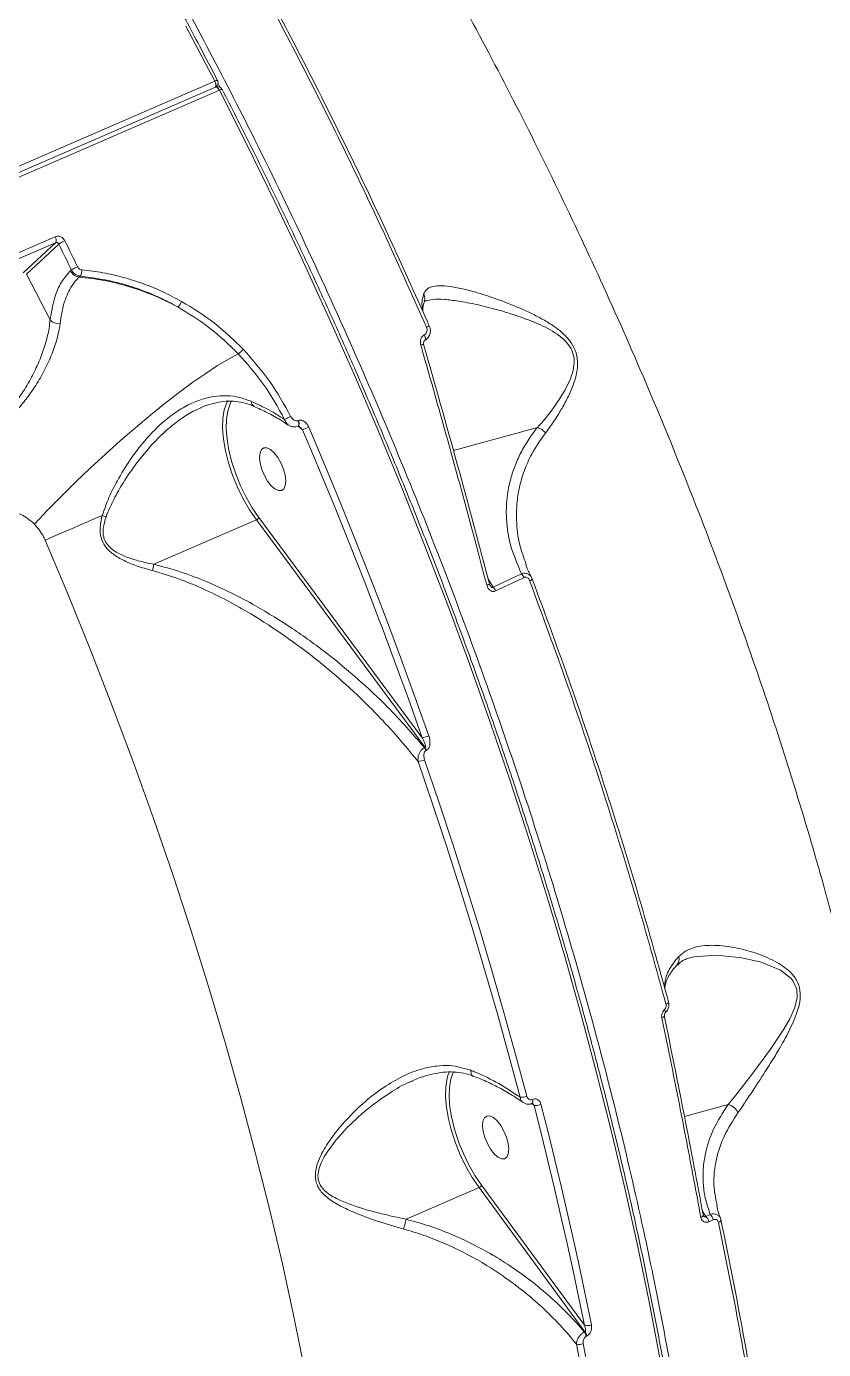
# Model space of a CAD drawing. Header units: millimetres. Extents: x -6104 to 7803, y -6013 to 4803.
# Drawn here: x 1781.9 to 1936.7, y 2209 to 2465.9 of the extents above; entities that cross this region are included whole.
import ezdxf

# ---------------------------------------------------------------- set-up
doc = ezdxf.new("R2010")
doc.units = ezdxf.units.MM
doc.layers.add('DIKOM_ОБЪЕКТ', color=7, linetype='Continuous')

msp = doc.modelspace()

# ---------------------------------------------------------------- linework, layer by layer
at = {"layer": 'DIKOM_ОБЪЕКТ', "color": 7, "linetype": 'Continuous', "lineweight": 15}
for p, q in [((1818.456, 2455.267), (1419.008, 2282.275)), ((1419.184, 2281.118), (1818.632, 2454.11)), ((1419.918, 2280.51), (1819.366, 2453.502)), ((1818.801, 2454.22), (1818.718, 2454.143)), ((1819.107, 2454.841), (1819.52, 2454.043)), ((1787.461, 2425.069), (1761.051, 2413.631)), ((1761.154, 2412.47), (1787.564, 2423.907)), ((1787.564, 2423.907), (1781.267, 2418.064)), ((1781.906, 2417.802), (1788.185, 2423.629)), ((1786.492, 2408.909), (1781.906, 2417.802)), ((1790.648, 2418.609), (1790.447, 2418.422)), ((1792.162, 2417.243), (1792.347, 2417.415)), ((1815.667, 2391.758), (1815.862, 2391.84)), ((1821.49, 2392.652), (1821.751, 2393.136)), ((1826.039, 2392.178), (1826.067, 2392.165)), ((1834.701, 2389.38), (1834.624, 2389.347)), ((1834.696, 2388.293), (1834.618, 2388.259)), ((1834.652, 2388.274), (1835.486, 2387.586)), ((1835.486, 2387.586), (1838.022, 2381.609)), ((1881.123, 2388.017), (1864.816, 2383.568)), ((1806.652, 2361.468), (1826.552, 2370.086)), ((1826.552, 2370.086), (1859.302, 2325.907)), ((1858.747, 2327.796), (1827.048, 2370.558)), ((1878.948, 2361.477), (1878.908, 2361.597)), ((1872.517, 2357.022), (1871.513, 2358.712)), ((1878.041, 2359.631), (1872.517, 2357.022)), ((1859.302, 2325.907), (1859.202, 2325.863)), ((1859.497, 2325.295), (1859.597, 2325.339)), ((1856.476, 2260.976), (1857.009, 2261.176)), ((1864.054, 2262.988), (1863.824, 2262.399)), ((1880.025, 2256.78), (1880.48, 2256.402)), ((1880.08, 2256.789), (1880.053, 2256.777)), ((1880.194, 2257.563), (1880.167, 2257.551)), ((1918.165, 2256.572), (1909.696, 2254.262)), ((1855.631, 2234.297), (1869.794, 2240.43)), ((1869.794, 2240.43), (1890.342, 2212.437)), ((1890.252, 2213.706), (1870.292, 2240.899)), ((1913.842, 2234.852), (1913.145, 2236.024)), ((1914.698, 2235.237), (1913.842, 2234.852)), ((1916.022, 2236.861), (1915.953, 2237.325)), ((1914.418, 2233.815), (1915.272, 2234.199)), ((1916.77, 2234.177), (1916.676, 2234.41)), ((1890.342, 2212.437), (1890.256, 2212.4)), ((1890.621, 2211.568), (1890.706, 2211.605))]:
    msp.add_line(p, q, dxfattribs=at)
at = {"layer": 'DIKOM_ОБЪЕКТ', "color": 7, "linetype": 'Continuous', "lineweight": 15, "flags": 128}
for points in [[(1812.855, 2465.933), (1818.456, 2455.267)], [(1818.632, 2454.11), (1818.65, 2454.117), (1818.739, 2454.125), (1818.839, 2454.098), (1818.946, 2454.035), (1819.057, 2453.94), (1819.167, 2453.816), (1819.271, 2453.668), (1819.366, 2453.502)], [(1818.687, 2454.132), (1818.728, 2454.16), (1818.801, 2454.22)], [(1819.366, 2453.502), (1824.829, 2442.708), (1830.169, 2431.814), (1835.38, 2420.828), (1840.458, 2409.761), (1845.4, 2398.62), (1850.201, 2387.417), (1854.856, 2376.16), (1859.362, 2364.858), (1863.715, 2353.521), (1867.912, 2342.159), (1871.949, 2330.782), (1875.822, 2319.398), (1879.528, 2308.018), (1883.065, 2296.65), (1886.428, 2285.306), (1889.617, 2273.993), (1892.626, 2262.722), (1895.455, 2251.502), (1898.1, 2240.344), (1900.56, 2229.254), (1902.833, 2218.245), (1904.916, 2207.324)], [(1788.185, 2423.629), (1788.494, 2423.002), (1788.803, 2422.376), (1789.112, 2421.749), (1789.42, 2421.121), (1789.728, 2420.494), (1790.035, 2419.866), (1790.342, 2419.237), (1790.648, 2418.609)], [(1791.832, 2419.232), (1791.525, 2419.862), (1791.217, 2420.492), (1790.909, 2421.121), (1790.601, 2421.751), (1790.292, 2422.379), (1789.983, 2423.008), (1789.673, 2423.636), (1789.363, 2424.264)], [(1859.598, 2407.499), (1859.724, 2407.554), (1859.837, 2407.602), (1859.936, 2407.644), (1860.018, 2407.679), (1860.081, 2407.705), (1860.123, 2407.722), (1860.143, 2407.729), (1860.142, 2407.726)], [(1859.164, 2405.991), (1859.264, 2405.774), (1859.337, 2405.56), (1859.378, 2405.361), (1859.386, 2405.189), (1859.358, 2405.053), (1859.298, 2404.962), (1859.265, 2404.939)], [(1783.445, 2369.28), (1785.995, 2371.969), (1788.679, 2374.699), (1791.468, 2377.445), (1794.337, 2380.179), (1797.257, 2382.874), (1800.199, 2385.503), (1803.134, 2388.041), (1806.033, 2390.462), (1808.868, 2392.743), (1811.609, 2394.861), (1814.231, 2396.795), (1816.708, 2398.526), (1819.015, 2400.037), (1821.128, 2401.313), (1823.029, 2402.341)], [(1859.053, 2404.138), (1859.053, 2404.135), (1859.034, 2404.119)], [(1820.53, 2392.156), (1820.318, 2391.43), (1820.047, 2389.753), (1819.995, 2387.84), (1820.163, 2385.736), (1820.546, 2383.49), (1821.136, 2381.156), (1821.92, 2378.788), (1822.877, 2376.443), (1823.986, 2374.176), (1825.221, 2372.04), (1826.552, 2370.086)], [(1821.01, 2393.236), (1820.801, 2392.831), (1820.53, 2392.156)], [(1827.048, 2370.558), (1825.758, 2372.452), (1824.56, 2374.523), (1823.485, 2376.722), (1822.556, 2378.996), (1821.797, 2381.291), (1821.224, 2383.555), (1820.852, 2385.733), (1820.69, 2387.773), (1820.741, 2389.629), (1821.003, 2391.255), (1821.471, 2392.613), (1821.49, 2392.652)], [(1834.618, 2388.259), (1834.672, 2388.294), (1834.749, 2388.415), (1834.784, 2388.597), (1834.773, 2388.825), (1834.719, 2389.082), (1834.624, 2389.347)], [(1834.697, 2388.293), (1834.75, 2388.328), (1834.827, 2388.449), (1834.862, 2388.63), (1834.851, 2388.859), (1834.796, 2389.116), (1834.701, 2389.38)], [(1860.032, 2328.176), (1857.357, 2335.709), (1854.611, 2343.236), (1851.796, 2350.754), (1848.912, 2358.26), (1845.961, 2365.751), (1842.944, 2373.224), (1839.862, 2380.678), (1836.716, 2388.109)], [(1830.005, 2383.118), (1830.705, 2382.22), (1831.324, 2381.135), (1831.814, 2379.952), (1832.133, 2378.767), (1832.257, 2377.676), (1832.176, 2376.766), (1831.895, 2376.112), (1831.437, 2375.767), (1830.841, 2375.759), (1830.153, 2376.088), (1829.43, 2376.727), (1828.73, 2377.626), (1828.111, 2378.71), (1827.621, 2379.893), (1827.301, 2381.078), (1827.177, 2382.17), (1827.259, 2383.08), (1827.54, 2383.733), (1827.998, 2384.078), (1828.594, 2384.087), (1829.282, 2383.758), (1830.005, 2383.118)], [(1838.022, 2381.609), (1838.624, 2380.173), (1841.699, 2372.737), (1844.709, 2365.281), (1847.653, 2357.808), (1850.53, 2350.32), (1850.952, 2349.205)], [(1785.531, 2366.165), (1786.852, 2366.737), (1788.197, 2367.318), (1789.563, 2367.908), (1790.948, 2368.506), (1792.351, 2369.11), (1793.768, 2369.72), (1795.197, 2370.335), (1796.637, 2370.954)], [(1785.531, 2366.165), (1790.044, 2355.426), (1794.409, 2344.639), (1798.622, 2333.813), (1802.679, 2322.958), (1806.577, 2312.085), (1810.31, 2301.204), (1813.877, 2290.324), (1817.273, 2279.456), (1820.496, 2268.611), (1823.543, 2257.797), (1826.41, 2247.026), (1829.096, 2236.307), (1831.596, 2225.65), (1833.911, 2215.065), (1836.036, 2204.562)], [(1871.826, 2357.634), (1871.824, 2357.635), (1871.801, 2357.637)], [(1850.952, 2349.205), (1853.338, 2342.82), (1856.078, 2335.311), (1858.747, 2327.796)], [(1857.968, 2323.153), (1860.751, 2314.978), (1863.447, 2306.803), (1866.056, 2298.633), (1868.577, 2290.472), (1871.009, 2282.322), (1873.35, 2274.187), (1875.6, 2266.071), (1877.758, 2257.978)], [(1879.054, 2258.203), (1876.892, 2266.314), (1874.637, 2274.448), (1872.29, 2282.601), (1869.853, 2290.769), (1867.327, 2298.948), (1864.712, 2307.136), (1862.009, 2315.329), (1859.221, 2323.523)], [(1910.786, 2285.031), (1911.529, 2285.258), (1915.917, 2285.6), (1920.847, 2285.079), (1924.603, 2284.201), (1928.323, 2282.639), (1930.422, 2281.03), (1930.827, 2280.521), (1931.503, 2278.999), (1931.578, 2277.379), (1931.105, 2275.427), (1930.133, 2273.24), (1928.953, 2271.187), (1926.375, 2267.323), (1922.934, 2262.627), (1919.653, 2258.403), (1918.175, 2256.575), (1918.173, 2256.573), (1918.173, 2256.573)], [(1906.098, 2276.091), (1906.222, 2276.147), (1906.332, 2276.204), (1906.426, 2276.262), (1906.501, 2276.32), (1906.555, 2276.376), (1906.587, 2276.428), (1906.597, 2276.476), (1906.584, 2276.518)], [(1905.285, 2273.414), (1905.422, 2273.465), (1905.542, 2273.52), (1905.64, 2273.576), (1905.716, 2273.631), (1905.766, 2273.684), (1905.789, 2273.734), (1905.789, 2273.765)], [(1905.769, 2274.969), (1905.864, 2274.834), (1905.939, 2274.709), (1905.99, 2274.599), (1906.016, 2274.507), (1906.016, 2274.438), (1905.993, 2274.396)], [(1863.824, 2262.399), (1863.618, 2261.686), (1863.349, 2260.016), (1863.296, 2258.113), (1863.461, 2256.02), (1863.84, 2253.786), (1864.424, 2251.464), (1865.199, 2249.108), (1866.148, 2246.773), (1867.247, 2244.514), (1868.472, 2242.383), (1869.794, 2240.43)], [(1870.292, 2240.899), (1869.01, 2242.793), (1867.823, 2244.859), (1866.757, 2247.05), (1865.837, 2249.314), (1865.085, 2251.598), (1864.519, 2253.85), (1864.151, 2256.016), (1863.991, 2258.045), (1864.042, 2259.891), (1864.302, 2261.51), (1864.767, 2262.864), (1864.814, 2262.964)], [(1880.054, 2256.777), (1880.06, 2256.78), (1880.143, 2256.852), (1880.197, 2256.973), (1880.22, 2257.137), (1880.21, 2257.333), (1880.167, 2257.551)], [(1880.078, 2256.788), (1880.087, 2256.792), (1880.17, 2256.864), (1880.224, 2256.985), (1880.247, 2257.149), (1880.237, 2257.345), (1880.194, 2257.563)], [(1880.48, 2256.402), (1881.85, 2251.012), (1883.179, 2245.635), (1884.465, 2240.272), (1885.709, 2234.924), (1886.91, 2229.593), (1888.067, 2224.279), (1889.181, 2218.983), (1890.252, 2213.706)], [(1891.613, 2213.814), (1890.54, 2219.103), (1889.423, 2224.412), (1888.262, 2229.738), (1887.059, 2235.083), (1885.812, 2240.443), (1884.523, 2245.819), (1883.191, 2251.209), (1881.817, 2256.612)], [(1873.306, 2253.381), (1874.006, 2252.483), (1874.626, 2251.398), (1875.115, 2250.216), (1875.435, 2249.03), (1875.559, 2247.939), (1875.477, 2247.029), (1875.196, 2246.375), (1874.739, 2246.03), (1874.142, 2246.022), (1873.454, 2246.351), (1872.731, 2246.99), (1872.032, 2247.889), (1871.412, 2248.973), (1870.922, 2250.156), (1870.603, 2251.342), (1870.479, 2252.433), (1870.561, 2253.343), (1870.841, 2253.996), (1871.299, 2254.342), (1871.895, 2254.35), (1872.583, 2254.021), (1873.306, 2253.381)], [(1912.866, 2234.665), (1913.001, 2234.722), (1913.118, 2234.783), (1913.214, 2234.848), (1913.286, 2234.915), (1913.332, 2234.981), (1913.352, 2235.045), (1913.35, 2235.084)], [(1913.35, 2235.084), (1913.344, 2235.105), (1913.309, 2235.159)], [(1916.297, 2233.688), (1916.421, 2233.744), (1916.531, 2233.805), (1916.623, 2233.868), (1916.696, 2233.933), (1916.748, 2233.997), (1916.779, 2234.061), (1916.786, 2234.121), (1916.77, 2234.177)], [(1888.719, 2210.043), (1890.57, 2200.207), (1892.264, 2190.451), (1893.801, 2180.782), (1895.18, 2171.207), (1896.399, 2161.733), (1897.458, 2152.367), (1898.357, 2143.113), (1899.093, 2133.98)], [(1900.437, 2133.931), (1899.699, 2143.085), (1898.798, 2152.358), (1897.736, 2161.746), (1896.515, 2171.241), (1895.133, 2180.836), (1893.592, 2190.526), (1891.894, 2200.304), (1890.04, 2210.162)]]:
    msp.add_lwpolyline(points, dxfattribs=at)
at = {"layer": 'DIKOM_ОБЪЕКТ', "color": 7, "linetype": 'Continuous', "lineweight": 15}
for centre, radius, start, end in [((1818.944, 2454.534), 0.881, 85.75621, 123.68233), ((1817.426, 2454.55), 1.255, 338.73199, 34.85799), ((1819.029, 2453.193), 1, 27.21535, 113.41644), ((1818.121, 2454.953), 1, 312.86037, 13.77936), ((1818.121, 2454.953), 1, 13.77936, 27.33721), ((1819.863, 2452.751), 0.9, 86.455, 123.48324), ((1786.496, 2424.398), 1.175, 335.30263, 34.80939), ((1791.95, 2418.055), 6.727, 112.62116, 124.04186), ((1792.384, 2419.403), 2.171, 206.85904, 264.11648), ((1794.769, 2412.216), 7.606, 112.71381, 122.8085), ((1790.858, 2418.468), 1.823, 324.73163, 4.96921), ((1809.227, 2413.63), 3.038, 313.47297, 338.03268), ((1788.251, 2410.642), 2.47, 224.57711, 274.03226), ((1819.91, 2406.864), 5.494, 304.59286, 318.17844), ((1859.033, 2402.6), 1.539, 89.25422, 111.58513), ((1826.531, 2392.963), 0.927, 172.79553, 237.89682), ((1821.965, 2411.499), 24.117, 294.70871, 297.80196), ((1803.202, 2465.242), 84.1, 292.57421, 293.48477), ((1790.331, 2350.95), 20.974, 70.39729, 72.50303), ((1826.213, 2370.94), 0.918, 291.65881, 335.40503), ((1761.927, 2370.838), 45.696, 346.58075, 348.16724), ((1876.685, 2358.194), 1.976, 20.6999, 46.66316), ((1879.419, 2359.233), 0.965, 282.24025, 318.50176), ((1870.947, 2359.303), 1.887, 280.33774, 297.77808), ((1871.217, 2355.587), 1.936, 21.22172, 47.83322), ((1858.045, 2332.531), 4.787, 278.42407, 294.5235), ((1857.463, 2324.598), 2.15, 18.90736, 36.03545), ((1857.563, 2324.642), 2.15, 18.90736, 36.03545), ((1857.25, 2327.898), 4.799, 278.60172, 294.24171), ((1877.981, 2260.539), 2.571, 265.02432, 294.67527), ((1880.79, 2258.793), 2.411, 262.60608, 295.21693), ((1869.452, 2241.292), 0.926, 291.62322, 334.94388), ((1913.145, 2233.701), 2.184, 13.19265, 44.70291), ((1912.302, 2233.318), 2.173, 13.21721, 44.89871), ((1890.79, 2215.561), 1.931, 253.83593, 295.22093), ((1888.499, 2211.135), 2.166, 11.53921, 35.76), ((1888.581, 2211.17), 2.169, 11.55767, 35.74154), ((1889.211, 2211.969), 1.988, 255.66857, 294.63727)]:
    msp.add_arc(centre, radius, start, end, dxfattribs=at)
for points, knots in [([(1544.662, 2715.777), (1545.079, 2715.789), (1547.286, 2715.85), (1551.381, 2715.67), (1556.945, 2715.224), (1562.609, 2714.458), (1568.358, 2713.403), (1574.19, 2712.052), (1580.1, 2710.408), (1586.083, 2708.472), (1592.135, 2706.246), (1598.251, 2703.731), (1604.426, 2700.929), (1610.656, 2697.842), (1616.936, 2694.473), (1623.261, 2690.825), (1629.626, 2686.9), (1636.026, 2682.702), (1642.457, 2678.232), (1648.914, 2673.497), (1655.392, 2668.498), (1661.887, 2663.239), (1668.392, 2657.725), (1674.904, 2651.96), (1681.418, 2645.948), (1687.929, 2639.693), (1694.432, 2633.201), (1700.922, 2626.477), (1707.395, 2619.524), (1713.844, 2612.35), (1720.267, 2604.958), (1726.658, 2597.355), (1733.012, 2589.546), (1739.323, 2581.537), (1745.589, 2573.335), (1751.804, 2564.945), (1757.964, 2556.373), (1764.063, 2547.627), (1770.097, 2538.713), (1776.062, 2529.636), (1781.954, 2520.405), (1787.767, 2511.026), (1793.498, 2501.507), (1799.141, 2491.853), (1804.695, 2482.074), (1810.151, 2472.174), (1814.919, 2463.279), (1817.841, 2457.66), (1819.01, 2455.413)], [0, 0, 0, 0, 0.0051792, 0.02739, 0.049613, 0.0718476, 0.0940928, 0.1163476, 0.1386106, 0.1608803, 0.1831557, 0.2054353, 0.2277182, 0.2500034, 0.2722902, 0.2945781, 0.3168661, 0.3391542, 0.3614417, 0.3837286, 0.4060146, 0.4283, 0.450584, 0.4728671, 0.4951491, 0.5174301, 0.5397101, 0.5619887, 0.5842667, 0.6065438, 0.6288198, 0.6510946, 0.6733692, 0.6956425, 0.7179153, 0.7401874, 0.7624589, 0.7847299, 0.8070003, 0.82927, 0.8515394, 0.8738083, 0.8960771, 0.9183452, 0.9406131, 0.9628808, 0.9851481, 1, 1, 1, 1]), ([(1873.825, 1958.027), (1873.842, 1958.043), (1876.538, 1960.538), (1881.369, 1966.591), (1888.203, 1976.265), (1894.232, 1987.108), (1899.542, 1998.877), (1904.123, 2011.538), (1908.055, 2025.286), (1911.294, 2040.123), (1913.813, 2056.021), (1915.556, 2072.631), (1916.535, 2089.878), (1916.779, 2107.677), (1916.292, 2126.317), (1915.043, 2145.77), (1913.019, 2165.986), (1910.264, 2186.52), (1906.805, 2207.294), (1902.683, 2228.226), (1897.832, 2249.658), (1892.236, 2271.535), (1885.898, 2293.79), (1878.956, 2315.933), (1871.449, 2337.891), (1863.426, 2359.597), (1854.758, 2381.403), (1845.445, 2403.237), (1835.507, 2425.022), (1825.599, 2445.377), (1815.835, 2464.299), (1806.309, 2481.818), (1796.453, 2499.031), (1786.29, 2515.886), (1775.93, 2532.203), (1765.426, 2547.904), (1755.925, 2561.433), (1749.859, 2569.618), (1747.389, 2572.951)], [0, 0, 0, 0, 0.0001878, 0.0303399, 0.0605166, 0.0906687, 0.1199697, 0.1492932, 0.1785943, 0.2087463, 0.238923, 0.2690751, 0.2983757, 0.3276989, 0.3569995, 0.3871513, 0.4173276, 0.4474793, 0.4767801, 0.5061036, 0.5354043, 0.5655563, 0.5957329, 0.6258848, 0.6551856, 0.6845091, 0.7138099, 0.7439618, 0.7741383, 0.8042902, 0.8297913, 0.8553221, 0.880853, 0.9066258, 0.9323986, 0.9575223, 0.9827031, 1, 1, 1, 1]), ([(1916.885, 2014.338), (1917.161, 2014.597), (1919.652, 2016.927), (1923.966, 2022.14), (1929.768, 2030.026), (1935.252, 2039.137), (1940.377, 2049.425), (1945.042, 2060.986), (1949.104, 2073.559), (1952.518, 2087.15), (1955.247, 2101.735), (1957.205, 2116.833), (1958.423, 2132.347), (1958.947, 2148.178), (1958.795, 2164.755), (1957.933, 2182.052), (1956.343, 2200.026), (1954.008, 2218.68), (1950.9, 2237.966), (1946.987, 2257.932), (1942.302, 2278.286), (1936.97, 2298.541), (1931.08, 2318.521), (1924.709, 2338.151), (1917.69, 2357.983), (1910.026, 2377.958), (1901.733, 2398.009), (1893.05, 2417.58), (1884.034, 2436.621), (1874.741, 2455.091), (1864.974, 2473.409), (1854.74, 2491.495), (1844.092, 2509.337), (1836.733, 2520.805), (1833.055, 2526.537)], [0, 0, 0, 0, 0.00362333, 0.03267751, 0.06202086, 0.09136412, 0.12380246, 0.1562658, 0.18870386, 0.22209805, 0.25551995, 0.28891367, 0.3203315, 0.35177295, 0.38319047, 0.41551451, 0.44786506, 0.48018897, 0.51368225, 0.54717551, 0.58114976, 0.61512431, 0.64703362, 0.67896806, 0.71087771, 0.74371715, 0.77658352, 0.80942335, 0.8407557, 0.87211054, 0.90344315, 0.93562061, 0.96782235, 1, 1, 1, 1]), ([(1829.069, 2470.549), (1831.753, 2465.43), (1837.119, 2455.192), (1844.868, 2439.51), (1852.407, 2423.627), (1857.201, 2412.875), (1859.598, 2407.499)], [0, 0, 0, 0, 0.2491207, 0.4982423, 0.7491218, 1, 1, 1, 1]), ([(1860.142, 2407.726), (1857.765, 2413.056), (1853.011, 2423.715), (1845.503, 2439.538), (1837.749, 2455.233), (1832.352, 2465.527), (1829.654, 2470.674)], [0, 0, 0, 0, 0.2491204, 0.4982426, 0.7491208, 1, 1, 1, 1]), ([(1819.918, 2453.65), (1820.831, 2451.867), (1823.477, 2446.697), (1827.775, 2438.067), (1832.771, 2427.737), (1837.649, 2417.328), (1842.408, 2406.849), (1847.044, 2396.307), (1851.552, 2385.71), (1855.93, 2375.067), (1860.174, 2364.385), (1864.282, 2353.673), (1868.249, 2342.937), (1872.074, 2332.188), (1875.753, 2321.431), (1879.284, 2310.677), (1882.663, 2299.932), (1885.888, 2289.205), (1888.958, 2278.503), (1891.868, 2267.836), (1894.618, 2257.21), (1897.206, 2246.634), (1899.628, 2236.116), (1901.884, 2225.663), (1903.972, 2215.284), (1905.89, 2204.986), (1907.637, 2194.777), (1909.211, 2184.664), (1910.611, 2174.656), (1911.836, 2164.759), (1912.885, 2154.982), (1913.758, 2145.331), (1914.453, 2135.814), (1914.971, 2126.437), (1915.31, 2117.208), (1915.47, 2108.134), (1915.452, 2099.221), (1915.254, 2090.477), (1914.878, 2081.907), (1914.324, 2073.518), (1913.591, 2065.317), (1912.68, 2057.309), (1911.592, 2049.501), (1910.327, 2041.898), (1908.887, 2034.507), (1907.272, 2027.332), (1905.484, 2020.379), (1903.524, 2013.654), (1901.392, 2007.162), (1899.092, 2000.907), (1896.623, 1994.895), (1893.989, 1989.13), (1891.19, 1983.617), (1888.231, 1978.36), (1885.11, 1973.363), (1881.835, 1968.628), (1878.399, 1964.173), (1875.311, 1960.509), (1873.309, 1958.443), (1872.56, 1957.669)], [0, 0, 0, 0, 0.0093746, 0.0271866, 0.0449985, 0.0628105, 0.0806222, 0.0984342, 0.1162461, 0.134058, 0.1518699, 0.1696819, 0.1874939, 0.2053059, 0.2231184, 0.2409307, 0.2587433, 0.2765562, 0.2943693, 0.3121826, 0.3299963, 0.3478102, 0.3656245, 0.3834392, 0.4012543, 0.4190699, 0.4368861, 0.4547028, 0.4725198, 0.4903376, 0.508156, 0.5259752, 0.5437951, 0.5616156, 0.5794371, 0.5972593, 0.6150823, 0.6329064, 0.6507313, 0.668557, 0.6863838, 0.7042114, 0.7220398, 0.739869, 0.7576988, 0.7755291, 0.7933595, 0.8111899, 0.8290198, 0.8468486, 0.8646758, 0.8825007, 0.9003223, 0.9181399, 0.9359524, 0.9537585, 0.9715573, 0.9893479, 1, 1, 1, 1]), ([(1789.363, 2424.264), (1789.308, 2424.361), (1789.169, 2424.604), (1788.834, 2424.916), (1788.386, 2425.135), (1787.9, 2425.205), (1787.607, 2425.114), (1787.461, 2425.069)], [0, 0, 0, 0, 0.1418525, 0.3567249, 0.5712838, 0.7857145, 1, 1, 1, 1]), ([(1787.564, 2423.907), (1787.612, 2423.922), (1787.71, 2423.953), (1787.869, 2423.927), (1788.016, 2423.852), (1788.124, 2423.745), (1788.167, 2423.662), (1788.185, 2423.629)], [0, 0, 0, 0, 0.2140055, 0.4280286, 0.6427179, 0.8579133, 1, 1, 1, 1]), ([(1790.447, 2418.422), (1789.849, 2417.753), (1788.585, 2416.34), (1787.207, 2413.163), (1786.733, 2410.34), (1786.492, 2408.909)], [0, 0, 0, 0, 0.3069763, 0.6484703, 1, 1, 1, 1]), ([(1790.648, 2418.609), (1790.676, 2418.556), (1790.809, 2418.307), (1791.145, 2417.913), (1791.713, 2417.534), (1792.135, 2417.455), (1792.347, 2417.415)], [0, 0, 0, 0, 0.081866, 0.3880289, 0.694053, 1, 1, 1, 1]), ([(1792.675, 2418.626), (1792.569, 2418.646), (1792.359, 2418.687), (1792.077, 2418.88), (1791.912, 2419.079), (1791.846, 2419.205), (1791.832, 2419.232)], [0, 0, 0, 0, 0.305662, 0.6115359, 0.9179294, 1, 1, 1, 1]), ([(1792.347, 2417.415), (1794.926, 2417.053), (1798.833, 2416.505), (1803.947, 2414.859), (1807.726, 2413.338), (1810.131, 2412.057), (1811.317, 2411.426)], [0, 0, 0, 0, 0.3951765, 0.5986708, 0.8021724, 1, 1, 1, 1]), ([(1812.044, 2412.494), (1810.833, 2413.139), (1808.412, 2414.429), (1804.628, 2415.969), (1800.733, 2417.211), (1796.737, 2418.14), (1794.029, 2418.464), (1792.675, 2418.626)], [0, 0, 0, 0, 0.1978391, 0.3954991, 0.593169, 0.7965806, 1, 1, 1, 1]), ([(1788.425, 2408.178), (1788.639, 2409.509), (1789.073, 2412.208), (1790.289, 2414.95), (1791.405, 2416.503), (1792.002, 2417.087), (1792.162, 2417.243)], [0, 0, 0, 0, 0.3414964, 0.6929961, 0.9180096, 1, 1, 1, 1]), ([(1811.317, 2411.426), (1809.726, 2412.221), (1806.527, 2413.821), (1801.664, 2415.492), (1796.856, 2416.69), (1793.732, 2417.058), (1792.162, 2417.243)], [0, 0, 0, 0, 0.25985279, 0.52283441, 0.76022761, 1, 1, 1, 1]), ([(1882.683, 2386.936), (1883.557, 2388.142), (1884.882, 2389.97), (1886.571, 2392.879), (1887.622, 2395.043), (1888.409, 2397.139), (1888.9, 2399.158), (1888.992, 2401.383), (1888.357, 2403.549), (1887.181, 2405.255), (1885.831, 2406.573), (1884.175, 2407.826), (1882.216, 2409.027), (1879.231, 2410.557), (1875.434, 2412.178), (1870.99, 2413.762), (1867.225, 2414.847), (1864.212, 2415.453), (1862.097, 2415.621), (1860.537, 2415.402), (1859.51, 2414.886), (1859.185, 2414.215), (1859.032, 2413.901)], [0, 0, 0, 0, 0.0867816, 0.1315367, 0.1762549, 0.2078829, 0.2400721, 0.2736993, 0.3076361, 0.3372193, 0.3648046, 0.3930644, 0.4333488, 0.4736732, 0.5563643, 0.6423804, 0.7300138, 0.7923667, 0.8559808, 0.9051979, 0.9556711, 1, 1, 1, 1]), ([(1824.004, 2403.2), (1822.19, 2404.959), (1818.519, 2408.519), (1814.219, 2411.159), (1812.044, 2412.494)], [0, 0, 0, 0, 0.49417735, 1, 1, 1, 1]), ([(1859.032, 2413.901), (1858.907, 2413.432), (1858.61, 2412.317), (1858.742, 2411.269), (1858.819, 2410.661)], [0, 0, 0, 0, 0.4205024, 1, 1, 1, 1]), ([(1859.198, 2412.454), (1859.123, 2412.239), (1858.916, 2411.652), (1858.844, 2410.985), (1858.915, 2410.543), (1858.939, 2410.396)], [0, 0, 0, 0, 0.2784675, 0.7603828, 1, 1, 1, 1]), ([(1859.032, 2413.901), (1859.05, 2413.866), (1859.106, 2413.76), (1859.228, 2413.448), (1859.309, 2412.981), (1859.203, 2412.622), (1859.157, 2412.464)], [0, 0, 0, 0, 0.0766066, 0.2380494, 0.6655994, 1, 1, 1, 1]), ([(1859.582, 2412.662), (1859.559, 2412.658), (1859.343, 2412.617), (1859.223, 2412.509), (1859.199, 2412.509), (1859.179, 2412.454), (1859.17, 2412.429)], [0, 0, 0, 0, 0.040262, 0.377834, 0.7207963, 1, 1, 1, 1]), ([(1859.588, 2412.631), (1859.948, 2412.722), (1860.914, 2412.966), (1863.011, 2412.926), (1865.925, 2412.584), (1869.393, 2411.919), (1873.339, 2410.929), (1877.328, 2409.671), (1881.274, 2408.24), (1884.496, 2406.581), (1886.742, 2404.779), (1887.902, 2403.084), (1888.222, 2401.833), (1888.307, 2400.507), (1888.109, 2399.036), (1887.435, 2397.131), (1886.068, 2394.451), (1883.931, 2391.282), (1882.094, 2389.027), (1881.133, 2388.018), (1881.132, 2388.017)], [0, 0, 0, 0, 0.0423132, 0.113738, 0.1852589, 0.2707123, 0.3565024, 0.4420797, 0.518535, 0.5945896, 0.6385053, 0.6681971, 0.6976485, 0.7024132, 0.73674, 0.7744974, 0.8123918, 0.9060799, 0.9999223, 1, 1, 1, 1]), ([(1811.317, 2411.426), (1813.398, 2410.153), (1817.61, 2407.578), (1821.209, 2404.1), (1823.029, 2402.341)], [0, 0, 0, 0, 0.4941626, 1, 1, 1, 1]), ([(1768.328, 2386.527), (1768.929, 2386.471), (1770.145, 2386.358), (1772.054, 2386.549), (1773.992, 2387.077), (1776.367, 2388.201), (1778.743, 2390.026), (1780.973, 2392.393), (1782.889, 2394.888), (1784.678, 2397.722), (1786.237, 2400.761), (1787.432, 2403.749), (1788.142, 2406.227), (1788.347, 2407.643), (1788.425, 2408.178)], [0, 0, 0, 0, 0.0603697, 0.1220437, 0.1825852, 0.2451988, 0.3548625, 0.4358123, 0.5191038, 0.6213409, 0.7265992, 0.8297198, 0.93558, 1, 1, 1, 1]), ([(1786.492, 2408.909), (1786.436, 2408.371), (1786.289, 2406.971), (1785.705, 2404.497), (1784.694, 2401.549), (1783.325, 2398.505), (1781.761, 2395.717), (1780.036, 2393.222), (1778.044, 2390.895), (1775.912, 2389.136), (1773.807, 2388.095), (1772.61, 2387.755), (1771.372, 2387.543), (1770.089, 2387.458), (1768.951, 2387.625), (1768.374, 2387.709)], [0, 0, 0, 0, 0.0653889, 0.1703665, 0.2779434, 0.3818111, 0.4884112, 0.5695599, 0.652793, 0.7604186, 0.8151609, 0.8718845, 0.8800445, 0.9391969, 1, 1, 1, 1]), ([(1859.598, 2407.499), (1859.62, 2407.441), (1859.694, 2407.25), (1859.723, 2406.903), (1859.636, 2406.517), (1859.45, 2406.191), (1859.26, 2406.058), (1859.164, 2405.991)], [0, 0, 0, 0, 0.1043421, 0.3453839, 0.5759777, 0.7877393, 1, 1, 1, 1]), ([(1860.131, 2407.723), (1860.204, 2407.529), (1860.371, 2407.088), (1860.328, 2406.311), (1860.019, 2405.588), (1859.613, 2405.114), (1859.323, 2404.991), (1859.255, 2404.962)], [0, 0, 0, 0, 0.1914326, 0.4352686, 0.7024519, 0.9298161, 1, 1, 1, 1]), ([(1859.164, 2405.991), (1859.027, 2405.896), (1858.752, 2405.704), (1858.491, 2405.238), (1858.352, 2404.665), (1858.427, 2404.251), (1858.467, 2404.03)], [0, 0, 0, 0, 0.232241, 0.4640082, 0.7140249, 1, 1, 1, 1]), ([(1859.267, 2404.938), (1859.264, 2404.937), (1859.226, 2404.921), (1859.132, 2404.833), (1859.032, 2404.614), (1859.002, 2404.361), (1859.043, 2404.201), (1859.059, 2404.139)], [0, 0, 0, 0, 0.0225033, 0.2839247, 0.5621382, 0.8326022, 1, 1, 1, 1]), ([(1823.029, 2402.341), (1824.744, 2400.415), (1828.217, 2396.516), (1830.759, 2391.918), (1832.046, 2389.59)], [0, 0, 0, 0, 0.4938111, 1, 1, 1, 1]), ([(1833.213, 2390.166), (1831.933, 2392.488), (1829.341, 2397.19), (1825.798, 2401.18), (1824.004, 2403.2)], [0, 0, 0, 0, 0.4938757, 1, 1, 1, 1]), ([(1858.467, 2404.03), (1858.651, 2403.391), (1859.572, 2400.194), (1861.948, 2391.865), (1865.528, 2379.011), (1868.86, 2366.67), (1870.751, 2359.48), (1871.285, 2357.447)], [0, 0, 0, 0, 0.0413732, 0.2068715, 0.5381524, 0.8694337, 1, 1, 1, 1]), ([(1871.801, 2357.637), (1869.748, 2365.394), (1865.635, 2380.932), (1861.237, 2396.381), (1859.034, 2404.119)], [0, 0, 0, 0, 0.4991763, 1, 1, 1, 1]), ([(1825.612, 2393.08), (1824.832, 2393.371), (1823.251, 2393.96), (1820.769, 2394.247), (1818.233, 2394.094), (1815.611, 2393.446), (1812.945, 2392.289), (1810.184, 2390.553), (1807.44, 2388.257), (1804.655, 2385.299), (1801.972, 2381.768), (1799.697, 2378.047), (1797.846, 2374.433), (1797.042, 2372.119), (1796.637, 2370.954)], [0, 0, 0, 0, 0.0667261, 0.1352483, 0.2049119, 0.2761761, 0.3547321, 0.435009, 0.5258147, 0.6185679, 0.7247462, 0.8332664, 0.9160271, 1, 1, 1, 1]), ([(1797.368, 2370.709), (1797.842, 2371.842), (1798.798, 2374.126), (1800.85, 2377.617), (1803.324, 2381.238), (1806.135, 2384.622), (1809.045, 2387.511), (1811.838, 2389.688), (1814.068, 2391.118), (1815.326, 2391.621), (1815.667, 2391.758)], [0, 0, 0, 0, 0.1255142, 0.2530772, 0.4112139, 0.5723355, 0.7063748, 0.8428831, 0.9573797, 1, 1, 1, 1]), ([(1826.057, 2392.132), (1825.782, 2392.257), (1824.938, 2392.643), (1823.449, 2392.988), (1821.605, 2393.177), (1819.682, 2393.056), (1817.717, 2392.608), (1816.367, 2392.175), (1815.692, 2391.824), (1815.668, 2391.812)], [0, 0, 0, 0, 0.08205478, 0.25221538, 0.42937841, 0.61228209, 0.80016148, 0.9927764, 1, 1, 1, 1]), ([(1832.046, 2389.59), (1831.059, 2390.219), (1829.073, 2391.484), (1826.77, 2392.546), (1825.612, 2393.08)], [0, 0, 0, 0, 0.4974046, 1, 1, 1, 1]), ([(1832.746, 2388.471), (1832.243, 2388.814), (1830.965, 2389.683), (1828.725, 2390.92), (1826.9, 2391.744), (1826.025, 2392.14)], [0, 0, 0, 0, 0.2532814, 0.6420396, 1, 1, 1, 1]), ([(1832.046, 2389.59), (1832.139, 2389.354), (1832.312, 2388.92), (1832.646, 2388.655), (1832.798, 2388.533)], [0, 0, 0, 0, 0.5434533, 1, 1, 1, 1]), ([(1834.624, 2389.347), (1834.57, 2389.328), (1834.432, 2389.282), (1834.165, 2389.3), (1833.824, 2389.442), (1833.473, 2389.734), (1833.301, 2390.021), (1833.213, 2390.166)], [0, 0, 0, 0, 0.1010202, 0.2613452, 0.4606923, 0.7264862, 1, 1, 1, 1]), ([(1836.716, 2388.109), (1836.598, 2388.335), (1836.374, 2388.764), (1835.889, 2389.209), (1835.416, 2389.434), (1835.014, 2389.481), (1834.796, 2389.411), (1834.701, 2389.38)], [0, 0, 0, 0, 0.2791631, 0.5293756, 0.7215977, 0.8794176, 1, 1, 1, 1]), ([(1834.611, 2388.278), (1834.461, 2388.219), (1834.131, 2388.089), (1833.573, 2388.144), (1833.114, 2388.288), (1832.893, 2388.465), (1832.828, 2388.517)], [0, 0, 0, 0, 0.2523675, 0.5556799, 0.8701355, 1, 1, 1, 1]), ([(1834.965, 2388.135), (1834.939, 2388.159), (1834.875, 2388.219), (1834.775, 2388.267), (1834.703, 2388.288), (1834.672, 2388.288), (1834.687, 2388.289), (1834.692, 2388.291), (1834.694, 2388.292)], [0, 0, 0, 0, 0.1649364, 0.406906, 0.5884497, 0.7432619, 0.9183738, 1, 1, 1, 1]), ([(1834.965, 2388.135), (1835.037, 2388.075), (1835.237, 2387.909), (1835.389, 2387.712), (1835.486, 2387.586)], [0, 0, 0, 0, 0.3601432, 1, 1, 1, 1]), ([(1881.123, 2388.017), (1881.068, 2387.949), (1880.361, 2387.065), (1879.135, 2385.332), (1877.681, 2382.759), (1876.549, 2380.122), (1875.683, 2377.266), (1875.152, 2374.219), (1874.999, 2370.138), (1875.646, 2365.189), (1877.238, 2361.495), (1878.041, 2359.631)], [0, 0, 0, 0, 0.0075297, 0.0976724, 0.1878252, 0.2803448, 0.372874, 0.4832193, 0.5943215, 0.7952728, 1, 1, 1, 1]), ([(1878.908, 2361.597), (1878.478, 2362.78), (1877.467, 2365.559), (1877.007, 2369.489), (1877.091, 2373.257), (1877.582, 2376.448), (1878.53, 2379.654), (1880.069, 2383.203), (1881.735, 2385.582), (1882.683, 2386.936)], [0, 0, 0, 0, 0.1440173, 0.338355, 0.460448, 0.5825258, 0.7082461, 0.8339414, 1, 1, 1, 1]), ([(1881.132, 2388.017), (1881.131, 2388.018), (1881.129, 2388.018), (1881.126, 2388.018), (1881.124, 2388.017), (1881.123, 2388.017)], [0, 0, 0, 0, 0.3120909, 0.7120776, 1, 1, 1, 1]), ([(1882.683, 2386.936), (1882.659, 2386.97), (1882.541, 2387.132), (1882.245, 2387.445), (1881.736, 2387.816), (1881.333, 2387.95), (1881.132, 2388.017)], [0, 0, 0, 0, 0.0659404, 0.3172421, 0.658656, 1, 1, 1, 1]), ([(1773.469, 2371.241), (1774.428, 2371.55), (1776.326, 2372.161), (1779.377, 2371.814), (1781.812, 2370.749), (1783.016, 2369.667), (1783.445, 2369.28)], [0, 0, 0, 0, 0.2885671, 0.5716215, 0.8470296, 1, 1, 1, 1]), ([(1783.445, 2369.28), (1784.11, 2368.487), (1784.844, 2367.61), (1785.394, 2366.476), (1785.484, 2366.271), (1785.531, 2366.165)], [0, 0, 0, 0, 0.8217913, 0.9078916, 1, 1, 1, 1]), ([(1796.637, 2370.954), (1796.448, 2370.142), (1796.12, 2368.728), (1796.301, 2366.623), (1797.163, 2364.821), (1798.774, 2363.308), (1800.882, 2362.111), (1803.466, 2361.059), (1805.339, 2360.527), (1806.375, 2360.233)], [0, 0, 0, 0, 0.1491239, 0.2596402, 0.3716706, 0.4987923, 0.6508219, 0.8069748, 1, 1, 1, 1]), ([(1806.652, 2361.468), (1805.625, 2361.683), (1803.794, 2362.066), (1801.235, 2362.86), (1799.177, 2363.835), (1797.686, 2365.056), (1797.091, 2366.133), (1796.782, 2367.204), (1796.731, 2368.695), (1797.133, 2369.967), (1797.368, 2370.709)], [0, 0, 0, 0, 0.2010364, 0.3583955, 0.5149429, 0.6385029, 0.7217795, 0.7449576, 0.8512693, 1, 1, 1, 1]), ([(1859.202, 2325.863), (1856.877, 2328.526), (1852.866, 2333.118), (1846.389, 2339.166), (1840.215, 2344.287), (1833.576, 2349.085), (1827.363, 2352.926), (1821.798, 2355.885), (1816.96, 2358.101), (1811.924, 2360.059), (1808.409, 2360.998), (1806.652, 2361.468)], [0, 0, 0, 0, 0.1721632, 0.2969446, 0.4217201, 0.5495747, 0.6773932, 0.7569467, 0.8364837, 0.9182741, 1, 1, 1, 1]), ([(1878.869, 2361.461), (1878.935, 2361.263), (1879.23, 2360.367), (1879.68, 2359.497), (1880.032, 2358.819)], [0, 0, 0, 0, 0.2204811, 1, 1, 1, 1]), ([(1806.375, 2360.233), (1808.029, 2359.746), (1811.338, 2358.772), (1816.164, 2356.765), (1820.89, 2354.464), (1826.308, 2351.409), (1832.262, 2347.534), (1838.659, 2342.708), (1844.722, 2337.502), (1849.472, 2332.857), (1853.928, 2328.091), (1856.362, 2325.116), (1857.968, 2323.153)], [0, 0, 0, 0, 0.0776046, 0.1552642, 0.2354701, 0.3156982, 0.4385192, 0.5613754, 0.6872842, 0.8132, 0.8767631, 1, 1, 1, 1]), ([(1873.022, 2356.288), (1873.57, 2356.55), (1875.397, 2357.426), (1877.242, 2358.289), (1878.533, 2358.893)], [0, 0, 0, 0, 0.2996082, 1, 1, 1, 1]), ([(1880.142, 2358.594), (1880.052, 2358.79), (1879.871, 2359.182), (1879.376, 2359.578), (1878.794, 2359.757), (1878.332, 2359.724), (1878.091, 2359.647), (1878.041, 2359.631)], [0, 0, 0, 0, 0.24353168, 0.48755313, 0.71980879, 0.94187004, 1, 1, 1, 1]), ([(1878.533, 2358.893), (1878.584, 2358.912), (1878.714, 2358.963), (1878.956, 2358.965), (1879.224, 2358.853), (1879.47, 2358.622), (1879.569, 2358.408), (1879.624, 2358.29)], [0, 0, 0, 0, 0.1207603, 0.3074861, 0.5229464, 0.7374194, 1, 1, 1, 1]), ([(1879.624, 2358.29), (1882.128, 2351.472), (1887.136, 2337.837), (1893.999, 2317.268), (1900.41, 2296.652), (1904.202, 2282.945), (1906.098, 2276.091)], [0, 0, 0, 0, 0.2486169, 0.4972324, 0.7486167, 1, 1, 1, 1]), ([(1906.584, 2276.518), (1904.711, 2283.286), (1900.967, 2296.822), (1894.597, 2317.33), (1887.727, 2337.944), (1882.67, 2351.711), (1880.142, 2358.594)], [0, 0, 0, 0, 0.2486151, 0.4972303, 0.7486159, 1, 1, 1, 1]), ([(1871.285, 2357.447), (1871.372, 2357.204), (1871.516, 2356.803), (1871.921, 2356.384), (1872.329, 2356.186), (1872.719, 2356.17), (1872.932, 2356.253), (1873.022, 2356.288)], [0, 0, 0, 0, 0.3038514, 0.5022899, 0.7017131, 0.8732242, 1, 1, 1, 1]), ([(1871.831, 2357.634), (1871.836, 2357.609), (1871.859, 2357.497), (1871.912, 2357.4), (1871.954, 2357.325)], [0, 0, 0, 0, 0.2255321, 1, 1, 1, 1]), ([(1872.517, 2357.022), (1872.493, 2357.002), (1872.454, 2356.967), (1872.376, 2356.955), (1872.303, 2356.968), (1872.224, 2357.007), (1872.11, 2357.102), (1872.011, 2357.217), (1871.966, 2357.311), (1871.954, 2357.338)], [0, 0, 0, 0, 0.15156453, 0.25260994, 0.33344307, 0.44199605, 0.57549452, 0.88312311, 1, 1, 1, 1]), ([(1858.747, 2327.796), (1858.909, 2327.489), (1859.144, 2327.044), (1859.337, 2326.477), (1859.395, 2326.175), (1859.383, 2326.004), (1859.342, 2325.931), (1859.315, 2325.915), (1859.302, 2325.907)], [0, 0, 0, 0, 0.4958832, 0.7197513, 0.870263, 0.9510269, 0.9759188, 1, 1, 1, 1]), ([(1859.597, 2325.339), (1859.675, 2325.383), (1859.85, 2325.481), (1860.075, 2325.79), (1860.243, 2326.269), (1860.305, 2327.055), (1860.188, 2327.717), (1860.048, 2328.131), (1860.032, 2328.176)], [0, 0, 0, 0, 0.0933646, 0.2087346, 0.3720767, 0.579283, 0.9535933, 1, 1, 1, 1]), ([(1859.202, 2325.863), (1859.102, 2325.809), (1858.884, 2325.69), (1858.557, 2325.377), (1858.247, 2324.922), (1857.995, 2324.269), (1857.916, 2323.651), (1857.956, 2323.267), (1857.968, 2323.153)], [0, 0, 0, 0, 0.1137039, 0.2493141, 0.4227225, 0.6135053, 0.8848476, 1, 1, 1, 1]), ([(1859.221, 2323.523), (1859.148, 2323.797), (1859.042, 2324.197), (1859.09, 2324.72), (1859.193, 2325.013), (1859.336, 2325.206), (1859.447, 2325.268), (1859.497, 2325.295)], [0, 0, 0, 0, 0.4299939, 0.6257554, 0.7881358, 0.9052788, 1, 1, 1, 1]), ([(1920.054, 2254.974), (1920.891, 2256.183), (1922.566, 2258.604), (1925.057, 2262.486), (1927.341, 2266.085), (1929.288, 2269.399), (1930.915, 2272.683), (1931.987, 2275.629), (1932.295, 2278.162), (1931.802, 2280.331), (1930.616, 2281.993), (1929.164, 2283.243), (1926.925, 2284.63), (1923.866, 2285.946), (1919.877, 2287.013), (1915.909, 2287.595), (1912.597, 2287.404), (1910.14, 2286.653), (1909.099, 2285.748), (1908.578, 2285.296)], [0, 0, 0, 0, 0.0838212, 0.1677491, 0.2253333, 0.2830246, 0.3403537, 0.3851895, 0.4168047, 0.448724, 0.4828921, 0.5143309, 0.5458649, 0.6206957, 0.6956606, 0.7865352, 0.8772679, 0.9386787, 1, 1, 1, 1]), ([(1908.578, 2285.296), (1908.174, 2284.813), (1906.984, 2283.389), (1905.846, 2281.209), (1905.886, 2279.644), (1905.904, 2278.925)], [0, 0, 0, 0, 0.2172633, 0.6402809, 1, 1, 1, 1]), ([(1908.578, 2285.296), (1908.588, 2285.256), (1908.635, 2285.072), (1908.667, 2284.676), (1908.574, 2284.152), (1908.351, 2283.862), (1908.249, 2283.728)], [0, 0, 0, 0, 0.07057179, 0.32354976, 0.68809138, 1, 1, 1, 1]), ([(1910.778, 2285.064), (1910.466, 2284.965), (1909.757, 2284.741), (1908.976, 2284.29), (1908.561, 2283.843), (1908.38, 2283.649)], [0, 0, 0, 0, 0.3075706, 0.6983599, 1, 1, 1, 1]), ([(1908.277, 2283.708), (1908.047, 2283.455), (1907.428, 2282.777), (1906.74, 2281.746), (1906.182, 2280.641), (1905.9, 2279.726), (1905.885, 2279.231), (1905.878, 2279.017)], [0, 0, 0, 0, 0.1356819, 0.3640353, 0.5928399, 0.8248341, 1, 1, 1, 1]), ([(1906.098, 2276.091), (1906.108, 2276.049), (1906.142, 2275.895), (1906.129, 2275.603), (1906.007, 2275.247), (1905.848, 2275.062), (1905.769, 2274.969)], [0, 0, 0, 0, 0.1084626, 0.3983792, 0.6996195, 1, 1, 1, 1]), ([(1906.58, 2276.49), (1906.621, 2276.297), (1906.709, 2275.871), (1906.548, 2275.184), (1906.279, 2274.671), (1906.038, 2274.456), (1905.985, 2274.408)], [0, 0, 0, 0, 0.2591385, 0.5710978, 0.90546, 1, 1, 1, 1]), ([(1905.769, 2274.969), (1905.657, 2274.839), (1905.434, 2274.578), (1905.261, 2274.072), (1905.239, 2273.672), (1905.276, 2273.461), (1905.285, 2273.414)], [0, 0, 0, 0, 0.3053892, 0.6114833, 0.9125953, 1, 1, 1, 1]), ([(1913.309, 2235.159), (1912.125, 2241.526), (1909.754, 2254.277), (1907.087, 2267.299), (1905.752, 2273.818)], [0, 0, 0, 0, 0.4993571, 1, 1, 1, 1]), ([(1905.996, 2274.394), (1905.983, 2274.383), (1905.934, 2274.34), (1905.859, 2274.226), (1905.795, 2274.063), (1905.774, 2273.907), (1905.778, 2273.803), (1905.789, 2273.769), (1905.79, 2273.765)], [0, 0, 0, 0, 0.0886845, 0.3360792, 0.5598301, 0.7871867, 0.9790151, 1, 1, 1, 1]), ([(1905.285, 2273.414), (1905.415, 2272.785), (1906.069, 2269.641), (1907.72, 2261.559), (1910.164, 2249.222), (1911.965, 2239.52), (1912.866, 2234.665)], [0, 0, 0, 0, 0.0480634, 0.2403246, 0.6198804, 1, 1, 1, 1]), ([(1868.182, 2263.231), (1866.84, 2263.622), (1864.662, 2264.257), (1861.502, 2264.112), (1858.446, 2263.511), (1854.977, 2262.161), (1850.813, 2259.725), (1846.458, 2256.233), (1842.788, 2252.348), (1840.127, 2248.703), (1838.646, 2245.985), (1837.982, 2243.616), (1837.999, 2241.807), (1838.694, 2240.083), (1840.248, 2238.442), (1842.546, 2236.985), (1845.877, 2235.412), (1850.084, 2233.844), (1853.459, 2232.876), (1855.162, 2232.387)], [0, 0, 0, 0, 0.0742579, 0.120507, 0.1678163, 0.2375795, 0.3094462, 0.4056716, 0.5047066, 0.5602494, 0.6168553, 0.6484779, 0.6753878, 0.7024603, 0.7386854, 0.7871114, 0.8368185, 0.9176526, 1, 1, 1, 1]), ([(1868.182, 2263.231), (1868.181, 2263.206), (1868.173, 2262.99), (1868.217, 2262.621), (1868.379, 2262.255), (1868.56, 2262.173), (1868.641, 2262.136)], [0, 0, 0, 0, 0.0450541, 0.3820429, 0.7247294, 1, 1, 1, 1]), ([(1877.758, 2257.978), (1876.418, 2258.89), (1873.792, 2260.678), (1870.397, 2262.319), (1868.487, 2263.106), (1868.182, 2263.231)], [0, 0, 0, 0, 0.46653705, 0.91502075, 1, 1, 1, 1]), ([(1855.631, 2234.297), (1853.958, 2234.657), (1850.583, 2235.383), (1846.39, 2236.579), (1843.019, 2237.834), (1840.725, 2239.005), (1839.146, 2240.416), (1838.472, 2241.961), (1838.524, 2243.616), (1839.292, 2245.781), (1840.889, 2248.292), (1843.679, 2251.656), (1847.518, 2255.349), (1851.986, 2258.562), (1855.032, 2260.44), (1856.402, 2260.949), (1856.476, 2260.976)], [0, 0, 0, 0, 0.1078204, 0.2173838, 0.2807142, 0.345097, 0.3901137, 0.4226917, 0.4552476, 0.4947584, 0.566933, 0.6411611, 0.7698266, 0.9015442, 0.9946718, 1, 1, 1, 1]), ([(1868.621, 2262.092), (1868.471, 2262.156), (1867.739, 2262.471), (1866.323, 2262.756), (1864.369, 2262.941), (1862.3, 2262.813), (1860.162, 2262.377), (1858.198, 2261.783), (1856.98, 2261.233), (1856.474, 2261.005)], [0, 0, 0, 0, 0.0396908, 0.1943913, 0.357182, 0.5262097, 0.7000232, 0.8755582, 1, 1, 1, 1]), ([(1878.312, 2256.966), (1878.233, 2257.028), (1877.432, 2257.656), (1875.669, 2258.751), (1873.014, 2260.22), (1870.643, 2261.341), (1869.106, 2261.918), (1868.603, 2262.106)], [0, 0, 0, 0, 0.0303465, 0.3085164, 0.5868214, 0.8649477, 1, 1, 1, 1]), ([(1880.167, 2257.551), (1880.075, 2257.522), (1879.89, 2257.465), (1879.607, 2257.518), (1879.354, 2257.669), (1879.156, 2257.906), (1879.086, 2258.109), (1879.054, 2258.203)], [0, 0, 0, 0, 0.1951846, 0.3900913, 0.5933069, 0.8111048, 1, 1, 1, 1]), ([(1877.758, 2257.978), (1877.799, 2257.81), (1877.888, 2257.448), (1878.107, 2257.107), (1878.295, 2257.007), (1878.328, 2256.99)], [0, 0, 0, 0, 0.416291, 0.8985723, 1, 1, 1, 1]), ([(1880.048, 2256.792), (1880.007, 2256.769), (1879.76, 2256.632), (1879.238, 2256.607), (1878.677, 2256.72), (1878.424, 2256.926), (1878.345, 2256.991)], [0, 0, 0, 0, 0.0766208, 0.4627722, 0.8298587, 1, 1, 1, 1]), ([(1880.197, 2256.761), (1880.181, 2256.773), (1880.135, 2256.809), (1880.142, 2256.807), (1880.093, 2256.791), (1880.077, 2256.785)], [0, 0, 0, 0, 0.2544595, 0.751705, 1, 1, 1, 1]), ([(1881.817, 2256.612), (1881.77, 2256.75), (1881.671, 2257.044), (1881.386, 2257.39), (1881.017, 2257.612), (1880.603, 2257.69), (1880.33, 2257.605), (1880.194, 2257.563)], [0, 0, 0, 0, 0.1890392, 0.4045272, 0.6068786, 0.8033404, 1, 1, 1, 1]), ([(1880.199, 2256.763), (1880.2, 2256.762), (1880.267, 2256.717), (1880.367, 2256.593), (1880.443, 2256.464), (1880.48, 2256.402)], [0, 0, 0, 0, 0.012592, 0.5288404, 1, 1, 1, 1]), ([(1918.165, 2256.572), (1917.141, 2254.982), (1915.068, 2251.763), (1913.729, 2247.449), (1913.252, 2243.839), (1913.295, 2240.95), (1913.727, 2238.066), (1914.374, 2236.18), (1914.698, 2235.237)], [0, 0, 0, 0, 0.22824873, 0.46205327, 0.59449272, 0.72693323, 0.86346473, 1, 1, 1, 1]), ([(1918.173, 2256.573), (1918.172, 2256.573), (1918.17, 2256.573), (1918.167, 2256.573), (1918.165, 2256.572), (1918.165, 2256.572)], [0, 0, 0, 0, 0.3275502, 0.779121, 1, 1, 1, 1]), ([(1920.054, 2254.974), (1920.04, 2255.011), (1919.987, 2255.154), (1919.815, 2255.477), (1919.452, 2255.913), (1918.867, 2256.355), (1918.417, 2256.496), (1918.173, 2256.573)], [0, 0, 0, 0, 0.0512905, 0.1965673, 0.4491918, 0.7018272, 1, 1, 1, 1]), ([(1915.953, 2237.325), (1915.718, 2238.523), (1915.16, 2241.363), (1915.719, 2245.807), (1917.233, 2250.544), (1919.107, 2253.487), (1920.054, 2254.974)], [0, 0, 0, 0, 0.20526606, 0.48670692, 0.74067429, 1, 1, 1, 1]), ([(1913.352, 2235.083), (1913.353, 2235.074), (1913.359, 2235.018), (1913.381, 2234.978), (1913.389, 2234.967), (1913.39, 2234.966)], [0, 0, 0, 0, 0.1307173, 0.8901004, 1, 1, 1, 1]), ([(1913.842, 2234.852), (1913.81, 2234.827), (1913.753, 2234.784), (1913.672, 2234.769), (1913.597, 2234.778), (1913.542, 2234.801), (1913.47, 2234.855), (1913.426, 2234.906), (1913.397, 2234.954), (1913.391, 2234.963)], [0, 0, 0, 0, 0.237666, 0.4229388, 0.4890339, 0.6842181, 0.7371209, 0.9492479, 1, 1, 1, 1]), ([(1916.676, 2234.41), (1916.643, 2234.51), (1916.549, 2234.789), (1916.189, 2235.115), (1915.663, 2235.334), (1915.136, 2235.353), (1914.816, 2235.268), (1914.698, 2235.237)], [0, 0, 0, 0, 0.1344732, 0.3778108, 0.6186285, 0.8594931, 1, 1, 1, 1]), ([(1915.971, 2236.888), (1916.062, 2236.451), (1916.234, 2235.621), (1916.572, 2234.815), (1916.733, 2234.433)], [0, 0, 0, 0, 0.52640716, 1, 1, 1, 1]), ([(1855.629, 2234.295), (1855.586, 2234.107), (1855.501, 2233.731), (1855.351, 2233.122), (1855.237, 2232.673), (1855.18, 2232.454), (1855.162, 2232.387)], [0, 0, 0, 0, 0.3252391, 0.6505562, 0.8925853, 1, 1, 1, 1]), ([(1855.162, 2232.387), (1855.489, 2232.296), (1857.137, 2231.839), (1860.065, 2230.861), (1865.206, 2228.753), (1870.008, 2226.198), (1874.76, 2223.104), (1878.388, 2220.406), (1882.11, 2217.198), (1885.602, 2213.756), (1887.68, 2211.281), (1888.719, 2210.043)], [0, 0, 0, 0, 0.0242927, 0.1222465, 0.2202151, 0.4215137, 0.5118878, 0.6322359, 0.7525885, 0.8762948, 1, 1, 1, 1]), ([(1855.629, 2234.295), (1855.629, 2234.295), (1855.63, 2234.296), (1855.631, 2234.296), (1855.631, 2234.297), (1855.631, 2234.297)], [0, 0, 0, 0, 0.3231693, 0.7186947, 1, 1, 1, 1]), ([(1890.256, 2212.4), (1889.224, 2213.577), (1887.159, 2215.929), (1883.651, 2219.259), (1879.852, 2222.417), (1876.079, 2225.114), (1872.297, 2227.472), (1868.547, 2229.511), (1864.423, 2231.407), (1860.119, 2233.058), (1857.126, 2233.883), (1855.629, 2234.295)], [0, 0, 0, 0, 0.118327, 0.2366524, 0.3581438, 0.4796287, 0.5712569, 0.6768267, 0.7823849, 0.8912056, 1, 1, 1, 1]), ([(1912.866, 2234.665), (1912.908, 2234.515), (1912.992, 2234.213), (1913.282, 2233.884), (1913.653, 2233.706), (1914.05, 2233.683), (1914.302, 2233.773), (1914.418, 2233.815)], [0, 0, 0, 0, 0.2131779, 0.4264869, 0.6305863, 0.8289557, 1, 1, 1, 1]), ([(1915.272, 2234.199), (1915.351, 2234.228), (1915.517, 2234.288), (1915.778, 2234.278), (1916.019, 2234.171), (1916.21, 2233.97), (1916.268, 2233.782), (1916.297, 2233.688)], [0, 0, 0, 0, 0.17977423, 0.38002908, 0.58115025, 0.79064473, 1, 1, 1, 1]), ([(1916.297, 2233.688), (1917.7, 2226.779), (1920.506, 2212.961), (1923.857, 2192.587), (1926.618, 2172.489), (1927.852, 2159.458), (1928.469, 2152.943)], [0, 0, 0, 0, 0.2484767, 0.4969546, 0.7484771, 1, 1, 1, 1]), ([(1928.923, 2153.55), (1928.316, 2159.977), (1927.101, 2172.829), (1924.369, 2192.808), (1921.023, 2213.227), (1918.188, 2227.194), (1916.77, 2234.177)], [0, 0, 0, 0, 0.2484744, 0.4969507, 0.7484749, 1, 1, 1, 1]), ([(1890.256, 2212.4), (1890.181, 2212.361), (1889.935, 2212.233), (1889.542, 2211.91), (1889.126, 2211.394), (1888.825, 2210.786), (1888.724, 2210.319), (1888.72, 2210.081), (1888.719, 2210.043)], [0, 0, 0, 0, 0.089178, 0.2936241, 0.489622, 0.7163773, 0.9545947, 1, 1, 1, 1]), ([(1890.252, 2213.706), (1890.314, 2213.556), (1890.423, 2213.29), (1890.493, 2212.927), (1890.492, 2212.686), (1890.45, 2212.547), (1890.404, 2212.473), (1890.36, 2212.448), (1890.342, 2212.437)], [0, 0, 0, 0, 0.35095081, 0.61824359, 0.8029025, 0.87936911, 0.94929634, 1, 1, 1, 1]), ([(1890.706, 2211.605), (1890.763, 2211.633), (1890.961, 2211.731), (1891.258, 2212.021), (1891.527, 2212.512), (1891.687, 2213.14), (1891.639, 2213.576), (1891.613, 2213.814)], [0, 0, 0, 0, 0.0796226, 0.2757395, 0.4707538, 0.7105481, 1, 1, 1, 1]), ([(1890.04, 2210.162), (1890.023, 2210.321), (1889.994, 2210.602), (1890.099, 2211.002), (1890.269, 2211.306), (1890.457, 2211.487), (1890.583, 2211.549), (1890.621, 2211.568)], [0, 0, 0, 0, 0.3025714, 0.5346899, 0.7255231, 0.9171831, 1, 1, 1, 1])]:
    msp.add_open_spline(points, degree=3, knots=knots, dxfattribs=at)

doc.saveas('drawing.dxf')
